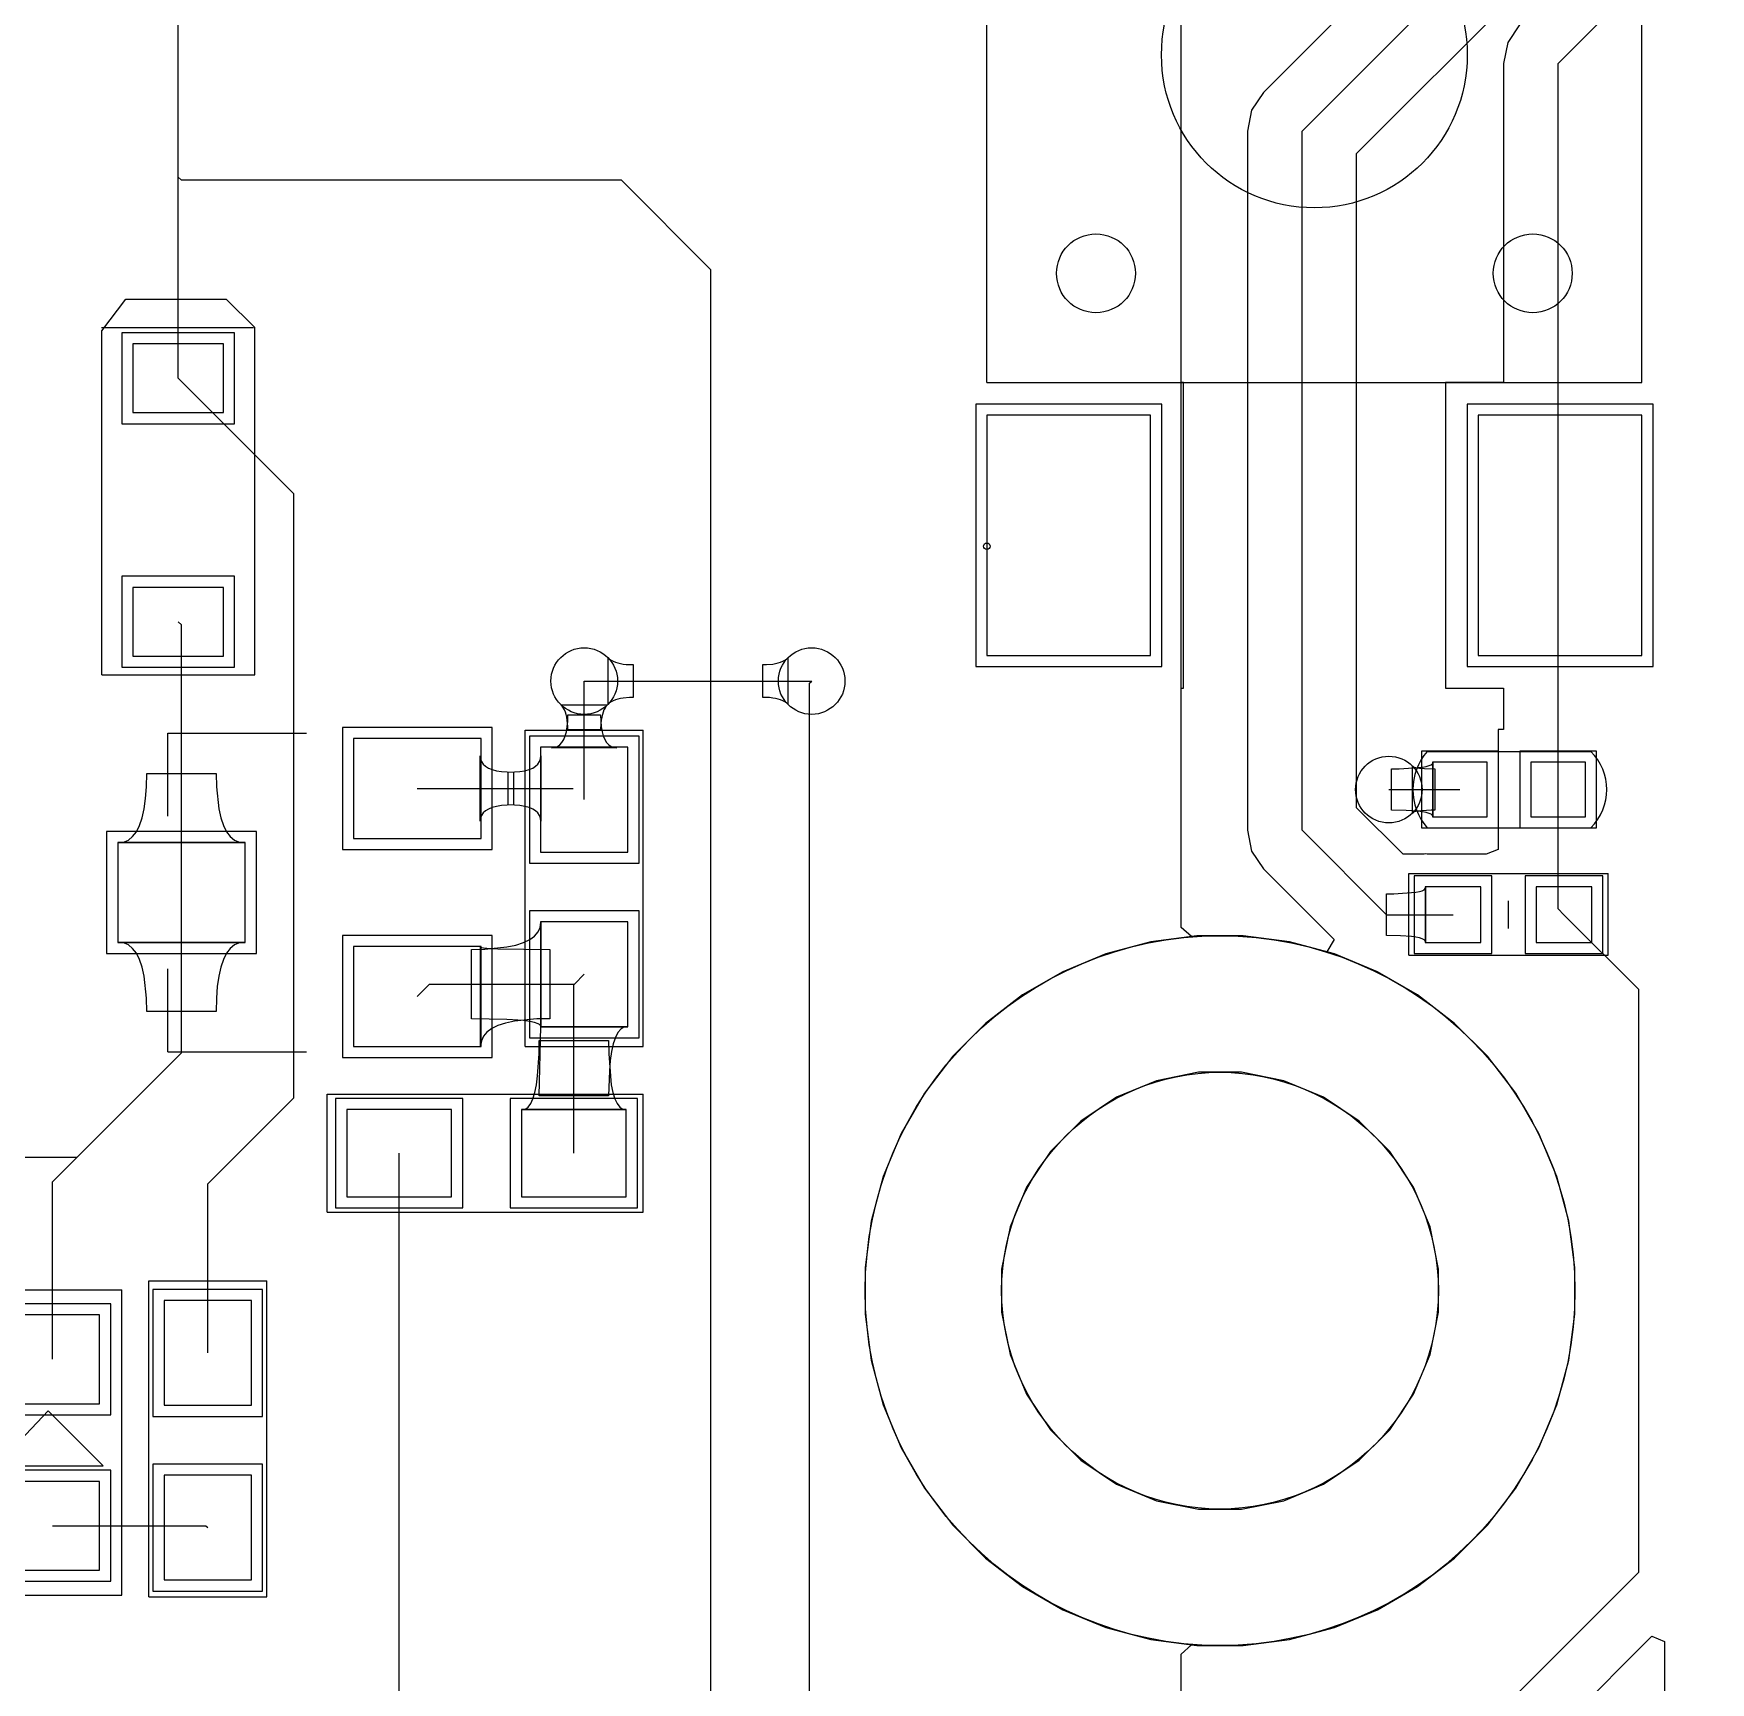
# Model space of a CAD drawing. Header units: millimetres. Extents: x 36 to 139, y 37 to 145.
# Drawn here: x 93.04 to 108.4, y 108.76 to 123.86 of the extents above; entities that cross this region are included whole.
import ezdxf

# ---------------------------------------------------------------- set-up
doc = ezdxf.new("R2010")
doc.units = ezdxf.units.MM
for name, color, linetype in [('BottomLayer', 5, 'Continuous'), ('KeepOutLayer', 6, 'Continuous'), ('Mechanical6', 56, 'Continuous'), ('MultiLayer', 9, 'Continuous'), ('TopLayer', 1, 'Continuous'), ('TopOverlay', 2, 'Continuous'), ('TopPaste', 8, 'Continuous'), ('TopSolder', 216, 'Continuous')]:
    doc.layers.add(name, color=color, linetype=linetype)

# ---------------------------------------------------------------- blocks, each defined once
blk = doc.blocks.new('C0402_6')
at = {"layer": 'TopLayer'}
for p, q in [((-0.695, 0.253), (-0.695, -0.247)), ((-0.195, 0.253), (-0.695, 0.253)), ((-0.195, -0.247), (-0.195, 0.253)), ((0.205, 0.253), (0.205, -0.247)), ((0.705, 0.253), (0.205, 0.253)), ((0.705, -0.247), (0.705, 0.253)), ((-0.695, -0.247), (-0.195, -0.247)), ((0.205, -0.247), (0.705, -0.247))]:
    blk.add_line(p, q, dxfattribs=at)
at = {"layer": 'TopOverlay'}
for p, q in [((-0.745, 0.353), (0.755, 0.353)), ((-0.745, -0.347), (0.755, -0.347))]:
    blk.add_line(p, q, dxfattribs=at)
for centre, radius, start, end in [((-0.342, 0.003), 0.534, 139.1, 221), ((0.405, 0.003), 0.495, 315, 45)]:
    blk.add_arc(centre, radius, start, end, dxfattribs=at)
at = {"layer": 'TopPaste'}
for p, q in [((-0.695, 0.253), (-0.695, -0.247)), ((-0.195, 0.253), (-0.695, 0.253)), ((-0.195, -0.247), (-0.195, 0.253)), ((0.205, 0.253), (0.205, -0.247)), ((0.705, 0.253), (0.205, 0.253)), ((0.705, -0.247), (0.705, 0.253)), ((-0.695, -0.247), (-0.195, -0.247)), ((0.205, -0.247), (0.705, -0.247))]:
    blk.add_line(p, q, dxfattribs=at)
at = {"layer": 'TopSolder'}
for p, q in [((-0.797, 0.355), (-0.797, -0.348)), ((-0.093, 0.355), (-0.797, 0.355)), ((-0.093, -0.348), (-0.093, 0.355)), ((0.103, 0.355), (0.103, -0.348)), ((0.807, 0.355), (0.103, 0.355)), ((0.807, -0.348), (0.807, 0.355)), ((-0.797, -0.348), (-0.093, -0.348)), ((0.103, -0.348), (0.807, -0.348))]:
    blk.add_line(p, q, dxfattribs=at)
blk = doc.blocks.new('SOD323_13')
at = {"layer": 'TopLayer'}
for p, q in [((-0.812, 0.406), (-1.442, 0.406)), ((-1.442, 0.406), (-1.442, -0.424)), ((-0.812, -0.424), (-0.812, 0.406)), ((1.418, 0.406), (0.788, 0.406)), ((0.788, 0.406), (0.788, -0.424)), ((1.418, -0.424), (1.418, 0.406)), ((-1.442, -0.424), (-0.812, -0.424)), ((0.788, -0.424), (1.418, -0.424))]:
    blk.add_line(p, q, dxfattribs=at)
at = {"layer": 'TopOverlay'}
for p, q in [((-1.612, 0.691), (1.538, 0.691)), ((-1.612, 0.691), (-1.612, -0.709)), ((1.538, 0.691), (1.828, 0.471)), ((1.568, 0.693), (1.568, -0.699)), ((1.828, 0.471), (1.828, -0.449)), ((1.828, -0.449), (1.568, -0.709)), ((-1.612, -0.709), (1.568, -0.709))]:
    blk.add_line(p, q, dxfattribs=at)
at = {"layer": 'TopPaste'}
for p, q in [((-0.812, 0.406), (-1.442, 0.406)), ((-1.442, 0.406), (-1.442, -0.424)), ((-0.812, -0.424), (-0.812, 0.406)), ((1.418, 0.406), (0.788, 0.406)), ((0.788, 0.406), (0.788, -0.424)), ((1.418, -0.424), (1.418, 0.406)), ((-1.442, -0.424), (-0.812, -0.424)), ((0.788, -0.424), (1.418, -0.424))]:
    blk.add_line(p, q, dxfattribs=at)
at = {"layer": 'TopSolder'}
for p, q in [((-0.71, 0.508), (-1.544, 0.508)), ((-1.544, 0.508), (-1.544, -0.525)), ((-0.71, -0.525), (-0.71, 0.508)), ((1.52, 0.508), (0.686, 0.508)), ((0.686, 0.508), (0.686, -0.525)), ((1.52, -0.525), (1.52, 0.508)), ((-1.544, -0.525), (-0.71, -0.525)), ((0.686, -0.525), (1.52, -0.525))]:
    blk.add_line(p, q, dxfattribs=at)
blk = doc.blocks.new('R0603_35')
at = {"layer": 'TopLayer'}
for p, q in [((-1.28, 0.4), (-1.28, -0.4)), ((-0.32, 0.4), (-1.28, 0.4)), ((-0.32, -0.4), (-0.32, 0.4)), ((0.32, 0.4), (0.32, -0.4)), ((1.28, 0.4), (0.32, 0.4)), ((1.28, -0.4), (1.28, 0.4)), ((-1.28, -0.4), (-0.32, -0.4)), ((0.32, -0.4), (1.28, -0.4))]:
    blk.add_line(p, q, dxfattribs=at)
at = {"layer": 'TopOverlay'}
for p, q in [((1.46, 0.54), (-1.435, 0.54)), ((-1.435, 0.54), (-1.435, -0.54)), ((1.46, 0.54), (1.46, -0.54)), ((1.46, -0.54), (-1.435, -0.54))]:
    blk.add_line(p, q, dxfattribs=at)
at = {"layer": 'TopPaste'}
for p, q in [((-1.28, 0.4), (-1.28, -0.4)), ((-0.32, 0.4), (-1.28, 0.4)), ((-0.32, -0.4), (-0.32, 0.4)), ((0.32, 0.4), (0.32, -0.4)), ((1.28, 0.4), (0.32, 0.4)), ((1.28, -0.4), (1.28, 0.4)), ((-1.28, -0.4), (-0.32, -0.4)), ((0.32, -0.4), (1.28, -0.4))]:
    blk.add_line(p, q, dxfattribs=at)
at = {"layer": 'TopSolder'}
for p, q in [((-1.382, 0.502), (-1.382, -0.502)), ((-0.218, 0.502), (-1.382, 0.502)), ((-0.218, -0.502), (-0.218, 0.502)), ((0.218, 0.502), (0.218, -0.502)), ((1.382, 0.502), (0.218, 0.502)), ((1.382, -0.502), (1.382, 0.502)), ((-1.382, -0.502), (-0.218, -0.502)), ((0.218, -0.502), (1.382, -0.502))]:
    blk.add_line(p, q, dxfattribs=at)
blk = doc.blocks.new('SW_SMD_4P_L6_0_W6_0_P4_50_LS9_0_39')
at = {"layer": 'Mechanical6'}
blk.add_circle((-4.5, 3), 0.03, dxfattribs=at)
at = {"layer": 'TopLayer'}
for p, q in [((-5.5, 3), (-5.5, 1.5)), ((-3.3, 3), (-5.5, 3)), ((-3.3, 1.5), (-3.3, 3)), ((3.3, 3), (3.3, 1.5)), ((5.5, 3), (3.3, 3)), ((5.5, 1.5), (5.5, 3)), ((-5.5, 1.5), (-3.3, 1.5)), ((3.3, 1.5), (5.5, 1.5)), ((-5.5, -1.5), (-5.5, -3)), ((-3.3, -1.5), (-5.5, -1.5)), ((-3.3, -3), (-3.3, -1.5)), ((3.3, -1.5), (3.3, -3)), ((5.5, -1.5), (3.3, -1.5)), ((5.5, -3), (5.5, -1.5)), ((-5.5, -3), (-3.3, -3)), ((3.3, -3), (5.5, -3))]:
    blk.add_line(p, q, dxfattribs=at)
at = {"layer": 'TopOverlay'}
for p, q in [((-3, 3), (-3, -3)), ((-3, 3), (3, 3)), ((3, 3), (3, -3)), ((-3, -3), (3, -3))]:
    blk.add_line(p, q, dxfattribs=at)
for centre, radius in [((-2, 2), 0.361), ((2, 2), 0.361), ((0, 0), 1.4), ((-2, -2), 0.361), ((2, -2), 0.361)]:
    blk.add_circle(centre, radius, dxfattribs=at)
at = {"layer": 'TopPaste'}
for p, q in [((-5.5, 3), (-5.5, 1.5)), ((-3.3, 3), (-5.5, 3)), ((-3.3, 1.5), (-3.3, 3)), ((3.3, 3), (3.3, 1.5)), ((5.5, 3), (3.3, 3)), ((5.5, 1.5), (5.5, 3)), ((-5.5, 1.5), (-3.3, 1.5)), ((3.3, 1.5), (5.5, 1.5)), ((-5.5, -1.5), (-5.5, -3)), ((-3.3, -1.5), (-5.5, -1.5)), ((-3.3, -3), (-3.3, -1.5)), ((3.3, -1.5), (3.3, -3)), ((5.5, -1.5), (3.3, -1.5)), ((5.5, -3), (5.5, -1.5)), ((-5.5, -3), (-3.3, -3)), ((3.3, -3), (5.5, -3))]:
    blk.add_line(p, q, dxfattribs=at)
at = {"layer": 'TopSolder'}
for p, q in [((-5.601, 3.102), (-5.601, 1.398)), ((-3.198, 3.102), (-5.601, 3.102)), ((-3.198, 1.398), (-3.198, 3.102)), ((3.198, 3.102), (3.198, 1.398)), ((5.601, 3.102), (3.198, 3.102)), ((5.601, 1.398), (5.601, 3.102)), ((-5.601, 1.398), (-3.198, 1.398)), ((3.198, 1.398), (5.601, 1.398)), ((-5.601, -1.398), (-5.601, -3.102)), ((-3.198, -1.398), (-5.601, -1.398)), ((-3.198, -3.102), (-3.198, -1.398)), ((3.198, -1.398), (3.198, -3.102)), ((5.601, -1.398), (3.198, -1.398)), ((5.601, -3.102), (5.601, -1.398)), ((-5.601, -3.102), (-3.198, -3.102)), ((3.198, -3.102), (5.601, -3.102))]:
    blk.add_line(p, q, dxfattribs=at)
blk = doc.blocks.new('0402__47')
at = {"layer": 'TopLayer'}
for p, q in [((-0.762, 0.254), (-0.762, -0.254)), ((-0.254, 0.254), (-0.762, 0.254)), ((-0.254, -0.254), (-0.254, 0.254)), ((0.254, 0.254), (0.254, -0.254)), ((0.762, 0.254), (0.254, 0.254)), ((0.762, -0.254), (0.762, 0.254)), ((-0.762, -0.254), (-0.254, -0.254)), ((0.254, -0.254), (0.762, -0.254))]:
    blk.add_line(p, q, dxfattribs=at)
at = {"layer": 'TopOverlay'}
for p, q in [((-0.914, 0.372), (-0.914, -0.376)), ((0.914, 0.372), (-0.914, 0.372)), ((0.914, 0.372), (0.914, -0.376)), ((0, 0.127), (0, -0.127)), ((0.914, -0.376), (-0.914, -0.376))]:
    blk.add_line(p, q, dxfattribs=at)
at = {"layer": 'TopPaste'}
for p, q in [((-0.762, 0.254), (-0.762, -0.254)), ((-0.254, 0.254), (-0.762, 0.254)), ((-0.254, -0.254), (-0.254, 0.254)), ((0.254, 0.254), (0.254, -0.254)), ((0.762, 0.254), (0.254, 0.254)), ((0.762, -0.254), (0.762, 0.254)), ((-0.762, -0.254), (-0.254, -0.254)), ((0.254, -0.254), (0.762, -0.254))]:
    blk.add_line(p, q, dxfattribs=at)
at = {"layer": 'TopSolder'}
for p, q in [((-0.864, 0.356), (-0.864, -0.356)), ((-0.152, 0.356), (-0.864, 0.356)), ((-0.152, -0.356), (-0.152, 0.356)), ((0.152, 0.356), (0.152, -0.356)), ((0.864, 0.356), (0.152, 0.356)), ((0.864, -0.356), (0.864, 0.356)), ((-0.864, -0.356), (-0.152, -0.356)), ((0.152, -0.356), (0.864, -0.356))]:
    blk.add_line(p, q, dxfattribs=at)
blk = doc.blocks.new('R0603_54')
at = {"layer": 'TopLayer'}
for p, q in [((-1.28, 0.4), (-1.28, -0.4)), ((-0.32, 0.4), (-1.28, 0.4)), ((-0.32, -0.4), (-0.32, 0.4)), ((0.32, 0.4), (0.32, -0.4)), ((1.28, 0.4), (0.32, 0.4)), ((1.28, -0.4), (1.28, 0.4)), ((-1.28, -0.4), (-0.32, -0.4)), ((0.32, -0.4), (1.28, -0.4))]:
    blk.add_line(p, q, dxfattribs=at)
at = {"layer": 'TopOverlay'}
for p, q in [((1.46, 0.54), (-1.435, 0.54)), ((-1.435, -0.54), (-1.435, 0.54)), ((1.46, -0.54), (1.46, 0.54)), ((1.46, -0.54), (-1.435, -0.54))]:
    blk.add_line(p, q, dxfattribs=at)
at = {"layer": 'TopPaste'}
for p, q in [((-1.28, 0.4), (-1.28, -0.4)), ((-0.32, 0.4), (-1.28, 0.4)), ((-0.32, -0.4), (-0.32, 0.4)), ((0.32, 0.4), (0.32, -0.4)), ((1.28, 0.4), (0.32, 0.4)), ((1.28, -0.4), (1.28, 0.4)), ((-1.28, -0.4), (-0.32, -0.4)), ((0.32, -0.4), (1.28, -0.4))]:
    blk.add_line(p, q, dxfattribs=at)
at = {"layer": 'TopSolder'}
for p, q in [((-1.382, 0.502), (-1.382, -0.502)), ((-0.218, 0.502), (-1.382, 0.502)), ((-0.218, -0.502), (-0.218, 0.502)), ((0.218, 0.502), (0.218, -0.502)), ((1.382, 0.502), (0.218, 0.502)), ((1.382, -0.502), (1.382, 0.502)), ((-1.382, -0.502), (-0.218, -0.502)), ((0.218, -0.502), (1.382, -0.502))]:
    blk.add_line(p, q, dxfattribs=at)
blk = doc.blocks.new('SOT_23_62')
at = {"layer": 'TopLayer'}
for p, q in [((0.457, 1.664), (-0.457, 1.664)), ((-0.457, 1.664), (-0.457, 0.495)), ((0.457, 0.495), (0.457, 1.664)), ((-0.457, 0.495), (0.457, 0.495)), ((-0.495, -0.495), (-1.41, -0.495)), ((-1.41, -0.495), (-1.41, -1.664)), ((-0.495, -1.664), (-0.495, -0.495)), ((1.41, -0.495), (0.495, -0.495)), ((0.495, -0.495), (0.495, -1.664)), ((1.41, -1.664), (1.41, -0.495)), ((-1.41, -1.664), (-0.495, -1.664)), ((0.495, -1.664), (1.41, -1.664))]:
    blk.add_line(p, q, dxfattribs=at)
at = {"layer": 'TopOverlay'}
for p, q in [((-1.46, 1.206), (-0.699, 1.206)), ((-1.46, 1.206), (-1.46, -0.064)), ((0.699, 1.206), (1.46, 1.206)), ((1.46, 1.206), (1.46, -0.064))]:
    blk.add_line(p, q, dxfattribs=at)
at = {"layer": 'TopPaste'}
for p, q in [((0.457, 1.664), (-0.457, 1.664)), ((-0.457, 1.664), (-0.457, 0.495)), ((0.457, 0.495), (0.457, 1.664)), ((-0.457, 0.495), (0.457, 0.495)), ((-0.495, -0.495), (-1.41, -0.495)), ((-1.41, -0.495), (-1.41, -1.664)), ((-0.495, -1.664), (-0.495, -0.495)), ((1.41, -0.495), (0.495, -0.495)), ((0.495, -0.495), (0.495, -1.664)), ((1.41, -1.664), (1.41, -0.495)), ((-1.41, -1.664), (-0.495, -1.664)), ((0.495, -1.664), (1.41, -1.664))]:
    blk.add_line(p, q, dxfattribs=at)
at = {"layer": 'TopSolder'}
for p, q in [((0.559, 1.765), (-0.559, 1.765)), ((-0.559, 1.765), (-0.559, 0.394)), ((0.559, 0.394), (0.559, 1.765)), ((-0.559, 0.394), (0.559, 0.394)), ((-0.394, -0.394), (-1.511, -0.394)), ((-1.511, -0.394), (-1.511, -1.765)), ((-0.394, -1.765), (-0.394, -0.394)), ((1.511, -0.394), (0.394, -0.394)), ((0.394, -0.394), (0.394, -1.765)), ((1.511, -1.765), (1.511, -0.394)), ((-1.511, -1.765), (-0.394, -1.765)), ((0.394, -1.765), (1.511, -1.765))]:
    blk.add_line(p, q, dxfattribs=at)
blk = doc.blocks.new('LED0603_68')
at = {"layer": 'TopLayer'}
for p, q in [((-0.3556, 0.4318), (-1.1684, 0.4318)), ((-1.1684, 0.4318), (-1.1684, -0.4318)), ((-0.3556, -0.4318), (-0.3556, 0.4318)), ((1.1684, 0.4318), (0.3556, 0.4318)), ((0.3556, 0.4318), (0.3556, -0.4318)), ((1.1684, -0.4318), (1.1684, 0.4318)), ((-1.1684, -0.4318), (-0.3556, -0.4318)), ((0.3556, -0.4318), (1.1684, -0.4318))]:
    blk.add_line(p, q, dxfattribs=at)
at = {"layer": 'TopOverlay'}
for p, q in [((-1.397, 0.6604), (1.397, 0.6604)), ((-1.397, 0.6604), (-1.397, -0.635)), ((1.397, 0.6604), (1.397, -0.635)), ((-0.21209, 0.51308), (-0.21209, -0.46482)), ((-0.209804, 0.513334), (0.291465, 0.038735)), ((0.291465, 0.038735), (-0.21209, -0.46482)), ((-1.397, -0.635), (1.397, -0.635))]:
    blk.add_line(p, q, dxfattribs=at)
at = {"layer": 'TopPaste'}
for p, q in [((-0.3556, 0.4318), (-1.1684, 0.4318)), ((-1.1684, 0.4318), (-1.1684, -0.4318)), ((-0.3556, -0.4318), (-0.3556, 0.4318)), ((1.1684, 0.4318), (0.3556, 0.4318)), ((0.3556, 0.4318), (0.3556, -0.4318)), ((1.1684, -0.4318), (1.1684, 0.4318)), ((-1.1684, -0.4318), (-0.3556, -0.4318)), ((0.3556, -0.4318), (1.1684, -0.4318))]:
    blk.add_line(p, q, dxfattribs=at)
at = {"layer": 'TopSolder'}
for p, q in [((-0.254, 0.5334), (-1.27, 0.5334)), ((-1.27, 0.5334), (-1.27, -0.5334)), ((-0.254, -0.5334), (-0.254, 0.5334)), ((1.27, 0.5334), (0.254, 0.5334)), ((0.254, 0.5334), (0.254, -0.5334)), ((1.27, -0.5334), (1.27, 0.5334)), ((-1.27, -0.5334), (-0.254, -0.5334)), ((0.254, -0.5334), (1.27, -0.5334))]:
    blk.add_line(p, q, dxfattribs=at)
blk = doc.blocks.new('R0603_73')
at = {"layer": 'TopLayer'}
for p, q in [((-1.28, 0.4), (-1.28, -0.4)), ((-0.32, 0.4), (-1.28, 0.4)), ((-0.32, -0.4), (-0.32, 0.4)), ((0.32, 0.4), (0.32, -0.4)), ((1.28, 0.4), (0.32, 0.4)), ((1.28, -0.4), (1.28, 0.4)), ((-1.28, -0.4), (-0.32, -0.4)), ((0.32, -0.4), (1.28, -0.4))]:
    blk.add_line(p, q, dxfattribs=at)
at = {"layer": 'TopOverlay'}
for p, q in [((-1.435, 0.54), (1.46, 0.54)), ((-1.435, 0.54), (-1.435, -0.54)), ((1.46, 0.54), (1.46, -0.54)), ((-1.435, -0.54), (1.46, -0.54))]:
    blk.add_line(p, q, dxfattribs=at)
at = {"layer": 'TopPaste'}
for p, q in [((-1.28, 0.4), (-1.28, -0.4)), ((-0.32, 0.4), (-1.28, 0.4)), ((-0.32, -0.4), (-0.32, 0.4)), ((0.32, 0.4), (0.32, -0.4)), ((1.28, 0.4), (0.32, 0.4)), ((1.28, -0.4), (1.28, 0.4)), ((-1.28, -0.4), (-0.32, -0.4)), ((0.32, -0.4), (1.28, -0.4))]:
    blk.add_line(p, q, dxfattribs=at)
at = {"layer": 'TopSolder'}
for p, q in [((-1.382, 0.502), (-1.382, -0.502)), ((-0.218, 0.502), (-1.382, 0.502)), ((-0.218, -0.502), (-0.218, 0.502)), ((0.218, 0.502), (0.218, -0.502)), ((1.382, 0.502), (0.218, 0.502)), ((1.382, -0.502), (1.382, 0.502)), ((-1.382, -0.502), (-0.218, -0.502)), ((0.218, -0.502), (1.382, -0.502))]:
    blk.add_line(p, q, dxfattribs=at)

msp = doc.modelspace()

# ---------------------------------------------------------------- linework, layer by layer
at = {"layer": 'BottomLayer'}
for p, q in [((103.556, 115.671), (103.556, 129.486)), ((98.306, 117.714), (98.306, 118.14)), ((98.306, 118.14), (98.319, 118.128)), ((98.319, 118.128), (98.335, 118.118)), ((98.335, 118.118), (98.353, 118.108)), ((98.353, 118.108), (98.373, 118.1)), ((99.887, 118.1), (99.907, 118.108)), ((99.907, 118.108), (99.924, 118.118)), ((99.924, 118.118), (99.94, 118.128)), ((99.94, 118.128), (99.953, 118.14)), ((99.953, 118.14), (99.953, 117.714)), ((98.373, 118.1), (98.395, 118.093)), ((98.395, 118.093), (98.419, 118.087)), ((98.419, 118.087), (98.445, 118.083)), ((98.445, 118.083), (98.473, 118.08)), ((98.473, 118.08), (98.537, 118.077)), ((98.537, 118.077), (98.537, 117.777)), ((99.723, 118.077), (99.756, 118.078)), ((99.723, 117.777), (99.723, 118.077)), ((99.756, 118.078), (99.814, 118.083)), ((99.814, 118.083), (99.841, 118.087)), ((99.841, 118.087), (99.865, 118.093)), ((99.865, 118.093), (99.887, 118.1)), ((98.088, 117.927), (100.171, 117.927)), ((98.319, 117.726), (98.306, 117.714)), ((98.335, 117.737), (98.319, 117.726)), ((98.353, 117.746), (98.335, 117.737)), ((98.373, 117.754), (98.353, 117.746)), ((98.395, 117.761), (98.373, 117.754)), ((98.419, 117.767), (98.395, 117.761)), ((98.445, 117.771), (98.419, 117.767)), ((98.504, 117.776), (98.445, 117.771)), ((98.537, 117.777), (98.504, 117.776)), ((99.786, 117.775), (99.723, 117.777)), ((99.814, 117.771), (99.786, 117.775)), ((99.841, 117.767), (99.814, 117.771)), ((99.865, 117.761), (99.841, 117.767)), ((99.887, 117.754), (99.865, 117.761)), ((99.907, 117.746), (99.887, 117.754)), ((99.924, 117.737), (99.907, 117.746)), ((99.94, 117.726), (99.924, 117.737)), ((99.953, 117.714), (99.94, 117.726)), ((103.651, 115.587), (103.556, 115.671)), ((103.276, 115.538), (102.864, 115.428)), ((103.698, 115.594), (103.276, 115.538)), ((103.698, 115.594), (103.651, 115.587)), ((103.911, 115.594), (103.698, 115.594)), ((104.124, 115.594), (103.698, 115.594)), ((104.124, 115.594), (103.911, 115.594)), ((104.547, 115.538), (104.124, 115.594)), ((104.547, 115.538), (104.124, 115.594)), ((104.958, 115.428), (104.547, 115.538)), ((104.958, 115.428), (104.547, 115.538)), ((102.864, 115.428), (102.471, 115.265)), ((105.352, 115.265), (104.958, 115.428)), ((105.352, 115.265), (104.958, 115.428)), ((102.471, 115.265), (102.102, 115.052)), ((105.721, 115.052), (105.352, 115.265)), ((105.721, 115.052), (105.352, 115.265)), ((102.102, 115.052), (101.764, 114.792)), ((106.059, 114.792), (105.721, 115.052)), ((106.059, 114.792), (105.721, 115.052)), ((101.764, 114.792), (101.463, 114.491)), ((106.36, 114.491), (106.059, 114.792)), ((106.36, 114.491), (106.059, 114.792)), ((101.463, 114.491), (101.203, 114.153)), ((106.619, 114.153), (106.36, 114.491)), ((106.619, 114.153), (106.36, 114.491)), ((101.203, 114.153), (100.99, 113.784)), ((106.832, 113.784), (106.619, 114.153)), ((106.832, 113.784), (106.619, 114.153)), ((100.99, 113.784), (100.827, 113.39)), ((106.996, 113.39), (106.832, 113.784)), ((106.996, 113.39), (106.832, 113.784)), ((100.827, 113.39), (100.717, 112.979)), ((107.106, 112.979), (106.996, 113.39)), ((107.106, 112.979), (106.996, 113.39)), ((100.717, 112.979), (100.661, 112.557)), ((107.161, 112.557), (107.106, 112.979)), ((107.161, 112.557), (107.106, 112.979)), ((100.661, 112.557), (100.661, 112.344)), ((107.161, 112.344), (107.161, 112.557)), ((107.161, 112.13), (107.161, 112.557)), ((100.661, 112.344), (100.661, 112.344)), ((100.661, 112.344), (100.661, 112.13)), ((107.161, 112.13), (107.161, 112.344)), ((100.661, 112.13), (100.717, 111.708)), ((107.106, 111.708), (107.161, 112.13)), ((107.106, 111.708), (107.161, 112.13)), ((100.717, 111.708), (100.827, 111.297)), ((106.996, 111.297), (107.106, 111.708)), ((106.996, 111.297), (107.106, 111.708)), ((100.827, 111.297), (100.99, 110.903)), ((106.832, 110.903), (106.996, 111.297)), ((106.832, 110.903), (106.996, 111.297)), ((100.99, 110.903), (101.203, 110.534)), ((106.619, 110.534), (106.832, 110.903)), ((106.619, 110.534), (106.832, 110.903)), ((101.203, 110.534), (101.463, 110.196)), ((106.36, 110.196), (106.619, 110.534)), ((106.36, 110.196), (106.619, 110.534)), ((101.463, 110.196), (101.764, 109.895)), ((106.059, 109.895), (106.36, 110.196)), ((106.059, 109.895), (106.36, 110.196)), ((101.764, 109.895), (102.102, 109.635)), ((105.721, 109.635), (106.059, 109.895)), ((105.721, 109.635), (106.059, 109.895)), ((102.102, 109.635), (102.471, 109.422)), ((105.352, 109.422), (105.721, 109.635)), ((105.352, 109.422), (105.721, 109.635)), ((102.471, 109.422), (102.864, 109.259)), ((104.958, 109.259), (105.352, 109.422)), ((104.958, 109.259), (105.352, 109.422)), ((102.864, 109.259), (103.276, 109.149)), ((104.547, 109.149), (104.958, 109.259)), ((104.547, 109.149), (104.958, 109.259)), ((103.276, 109.149), (103.698, 109.094)), ((103.556, 109.016), (103.651, 109.1)), ((103.651, 109.1), (103.698, 109.094)), ((103.698, 109.094), (103.911, 109.094)), ((103.698, 109.094), (104.124, 109.094)), ((103.911, 109.094), (104.124, 109.094)), ((104.124, 109.094), (104.547, 109.149)), ((104.124, 109.094), (104.547, 109.149)), ((103.556, 72.805), (103.556, 109.016))]:
    msp.add_line(p, q, dxfattribs=at)
for centre in [(98.088, 117.927), (100.171, 117.927), (105.457, 116.933)]:
    msp.add_circle(centre, 0.305, dxfattribs=at)
at = {"layer": 'KeepOutLayer'}
msp.add_circle((103.911, 112.344), 2, dxfattribs=at)
at = {"layer": 'MultiLayer'}
for p, q in [((103.328, 114.267), (102.964, 114.116)), ((103.714, 114.344), (103.328, 114.267)), ((103.911, 114.344), (103.714, 114.344)), ((104.108, 114.344), (103.911, 114.344)), ((104.495, 114.267), (104.108, 114.344)), ((104.859, 114.116), (104.495, 114.267)), ((102.964, 114.116), (102.636, 113.897)), ((105.186, 113.897), (104.859, 114.116)), ((102.636, 113.897), (102.358, 113.618)), ((105.465, 113.618), (105.186, 113.897)), ((102.358, 113.618), (102.139, 113.291)), ((105.684, 113.291), (105.465, 113.618)), ((102.139, 113.291), (101.988, 112.927)), ((105.835, 112.927), (105.684, 113.291)), ((101.988, 112.927), (101.911, 112.54)), ((105.911, 112.54), (105.835, 112.927)), ((101.911, 112.54), (101.911, 112.344)), ((105.911, 112.344), (105.911, 112.54)), ((101.911, 112.344), (101.911, 112.344)), ((101.911, 112.344), (101.911, 112.147)), ((105.911, 112.147), (105.911, 112.344)), ((101.911, 112.147), (101.988, 111.76)), ((105.835, 111.76), (105.911, 112.147)), ((101.988, 111.76), (102.139, 111.396)), ((105.684, 111.396), (105.835, 111.76)), ((102.139, 111.396), (102.358, 111.069)), ((105.465, 111.069), (105.684, 111.396)), ((102.358, 111.069), (102.636, 110.79)), ((105.186, 110.79), (105.465, 111.069)), ((102.636, 110.79), (102.964, 110.571)), ((104.859, 110.571), (105.186, 110.79)), ((102.964, 110.571), (103.328, 110.42)), ((104.495, 110.42), (104.859, 110.571)), ((103.328, 110.42), (103.714, 110.344)), ((103.714, 110.344), (103.911, 110.344)), ((103.911, 110.344), (104.108, 110.344)), ((104.108, 110.344), (104.495, 110.42))]:
    msp.add_line(p, q, dxfattribs=at)
for centre in [(98.088, 117.927), (100.171, 117.927), (105.457, 116.933)]:
    msp.add_circle(centre, 0.305, dxfattribs=at)
at = {"layer": 'TopLayer'}
for p, q in [((103.556, 120.661), (103.556, 129.486)), ((104.662, 122.964), (109.232, 127.534)), ((105.162, 122.757), (109.273, 126.867)), ((107.534, 126.544), (104.309, 123.318)), ((107.008, 123.583), (109.462, 126.037)), ((94.37, 122.543), (94.37, 123.983)), ((106.654, 123.936), (106.546, 123.774)), ((106.546, 123.774), (106.508, 123.583)), ((106.508, 123.583), (106.508, 120.661)), ((107.008, 116.933), (107.008, 123.583)), ((104.309, 123.318), (104.2, 123.155)), ((104.2, 123.155), (104.162, 122.964)), ((104.162, 122.964), (104.162, 116.56)), ((104.662, 116.56), (104.662, 122.964)), ((105.162, 116.767), (105.162, 122.757)), ((94.37, 122.543), (94.395, 122.518)), ((94.37, 120.7), (94.37, 122.543)), ((94.395, 122.518), (96.063, 122.518)), ((96.063, 122.518), (96.063, 122.518)), ((96.063, 122.518), (98.425, 122.518)), ((98.425, 122.518), (99.249, 121.694)), ((99.249, 103.355), (99.249, 121.694)), ((94.37, 120.7), (95.428, 119.642)), ((103.575, 120.661), (103.556, 120.661)), ((103.575, 117.861), (103.575, 120.661)), ((106.508, 120.661), (105.975, 120.661)), ((105.975, 120.661), (105.975, 117.861)), ((95.428, 114.111), (95.428, 119.642)), ((94.37, 118.47), (94.399, 118.441)), ((94.399, 115.99), (94.399, 118.441)), ((98.088, 116.841), (98.088, 117.927)), ((100.152, 117.908), (100.171, 117.927)), ((100.152, 103.57), (100.152, 117.908)), ((103.556, 115.671), (103.556, 117.861)), ((103.556, 117.861), (103.575, 117.861)), ((105.975, 117.861), (106.508, 117.861)), ((106.508, 117.861), (106.508, 117.483)), ((97.887, 117.696), (97.875, 117.709)), ((97.875, 117.709), (98.302, 117.709)), ((97.898, 117.68), (97.887, 117.696)), ((97.907, 117.663), (97.898, 117.68)), ((97.915, 117.643), (97.907, 117.663)), ((98.269, 117.663), (98.261, 117.643)), ((98.279, 117.68), (98.269, 117.663)), ((98.29, 117.696), (98.279, 117.68)), ((98.302, 117.709), (98.29, 117.696)), ((97.922, 117.621), (97.915, 117.643)), ((97.928, 117.597), (97.922, 117.621)), ((97.925, 117.463), (97.932, 117.509)), ((97.933, 117.57), (97.928, 117.597)), ((97.932, 117.509), (97.937, 117.56)), ((97.938, 117.512), (97.933, 117.57)), ((97.937, 117.56), (97.938, 117.618)), ((97.938, 117.618), (98.238, 117.618)), ((97.938, 117.479), (97.938, 117.512)), ((98.238, 117.618), (98.24, 117.56)), ((98.241, 117.542), (98.238, 117.479)), ((98.24, 117.56), (98.244, 117.509)), ((98.244, 117.57), (98.241, 117.542)), ((98.248, 117.597), (98.244, 117.57)), ((98.244, 117.509), (98.252, 117.463)), ((98.254, 117.621), (98.248, 117.597)), ((98.261, 117.643), (98.254, 117.621)), ((97.842, 117.327), (97.865, 117.342)), ((97.865, 117.342), (97.884, 117.363)), ((97.884, 117.363), (97.901, 117.391)), ((97.901, 117.391), (97.914, 117.424)), ((97.914, 117.424), (97.925, 117.463)), ((98.238, 117.479), (97.938, 117.479)), ((98.252, 117.463), (98.262, 117.424)), ((98.262, 117.424), (98.276, 117.391)), ((98.276, 117.391), (98.292, 117.363)), ((98.292, 117.363), (98.312, 117.342)), ((98.312, 117.342), (98.334, 117.327)), ((106.508, 117.483), (106.458, 117.483)), ((106.458, 117.483), (106.458, 116.383)), ((97.136, 116.643), (97.136, 117.243)), ((97.136, 117.243), (97.139, 117.214)), ((97.139, 117.214), (97.148, 117.189)), ((97.148, 117.189), (97.163, 117.166)), ((97.664, 117.166), (97.679, 117.189)), ((97.679, 117.189), (97.688, 117.214)), ((97.688, 117.214), (97.691, 117.243)), ((97.691, 117.243), (97.691, 116.643)), ((97.788, 117.315), (97.817, 117.318)), ((98.388, 117.315), (97.788, 117.315)), ((97.817, 117.318), (97.842, 117.327)), ((98.334, 117.327), (98.36, 117.318)), ((98.36, 117.318), (98.388, 117.315)), ((94.079, 116.959), (94.082, 117.079)), ((94.082, 117.079), (94.717, 117.079)), ((94.717, 117.079), (94.719, 116.959)), ((97.163, 117.166), (97.185, 117.147)), ((97.185, 117.147), (97.212, 117.13)), ((97.212, 117.13), (97.245, 117.117)), ((97.245, 117.117), (97.285, 117.106)), ((97.285, 117.106), (97.33, 117.099)), ((97.33, 117.099), (97.382, 117.094)), ((97.382, 117.094), (97.439, 117.093)), ((97.391, 117.093), (97.448, 117.094)), ((97.391, 116.793), (97.391, 117.093)), ((97.439, 117.093), (97.439, 116.793)), ((97.448, 117.094), (97.499, 117.099)), ((97.499, 117.099), (97.544, 117.106)), ((97.544, 117.106), (97.583, 117.117)), ((97.583, 117.117), (97.616, 117.13)), ((97.616, 117.13), (97.643, 117.147)), ((97.643, 117.147), (97.664, 117.166)), ((105.48, 116.743), (105.48, 117.124)), ((105.48, 117.124), (105.552, 117.124)), ((105.552, 117.124), (105.766, 117.138)), ((105.675, 116.72), (105.675, 117.147)), ((105.675, 117.147), (105.681, 117.142)), ((105.681, 117.142), (105.69, 117.138)), ((105.69, 117.138), (105.703, 117.135)), ((105.703, 117.135), (105.718, 117.132)), ((105.718, 117.132), (105.737, 117.13)), ((105.737, 117.13), (105.784, 117.126)), ((105.766, 117.138), (105.8, 117.144)), ((105.784, 117.126), (105.878, 117.124)), ((105.8, 117.144), (105.827, 117.152)), ((105.827, 117.152), (105.846, 117.16)), ((105.846, 117.16), (105.857, 117.17)), ((105.857, 117.17), (105.861, 117.18)), ((105.861, 117.18), (105.861, 116.686)), ((105.878, 117.124), (105.878, 116.743)), ((94.071, 116.851), (94.079, 116.959)), ((94.719, 116.959), (94.74, 116.756)), ((96.558, 116.943), (97.987, 116.943)), ((105.457, 116.933), (106.108, 116.933)), ((107.008, 115.84), (107.008, 116.933)), ((94.039, 116.673), (94.058, 116.756)), ((94.058, 116.756), (94.071, 116.851)), ((94.74, 116.756), (94.759, 116.673)), ((97.185, 116.739), (97.163, 116.719)), ((97.212, 116.755), (97.185, 116.739)), ((97.245, 116.769), (97.212, 116.755)), ((97.285, 116.779), (97.245, 116.769)), ((97.33, 116.787), (97.285, 116.779)), ((97.382, 116.791), (97.33, 116.787)), ((97.439, 116.793), (97.382, 116.791)), ((97.448, 116.791), (97.391, 116.793)), ((97.499, 116.787), (97.448, 116.791)), ((97.544, 116.779), (97.499, 116.787)), ((97.583, 116.769), (97.544, 116.779)), ((97.616, 116.755), (97.583, 116.769)), ((97.643, 116.739), (97.616, 116.755)), ((97.664, 116.719), (97.643, 116.739)), ((105.589, 116.341), (105.162, 116.767)), ((105.617, 116.741), (105.48, 116.743)), ((105.724, 116.734), (105.617, 116.741)), ((105.681, 116.724), (105.675, 116.72)), ((105.69, 116.728), (105.681, 116.724)), ((105.703, 116.732), (105.69, 116.728)), ((105.718, 116.735), (105.703, 116.732)), ((105.844, 116.743), (105.718, 116.735)), ((105.766, 116.729), (105.724, 116.734)), ((105.8, 116.723), (105.766, 116.729)), ((105.878, 116.743), (105.844, 116.743)), ((93.987, 116.546), (94.016, 116.603)), ((94.016, 116.603), (94.039, 116.673)), ((94.759, 116.673), (94.783, 116.603)), ((94.783, 116.603), (94.812, 116.546)), ((97.139, 116.671), (97.136, 116.643)), ((97.148, 116.697), (97.139, 116.671)), ((97.163, 116.719), (97.148, 116.697)), ((97.679, 116.697), (97.664, 116.719)), ((97.688, 116.671), (97.679, 116.697)), ((97.691, 116.643), (97.688, 116.671)), ((105.827, 116.715), (105.8, 116.723)), ((105.846, 116.707), (105.827, 116.715)), ((105.857, 116.697), (105.846, 116.707)), ((105.861, 116.686), (105.857, 116.697)), ((93.818, 116.444), (93.868, 116.451)), ((94.98, 116.444), (93.818, 116.444)), ((93.868, 116.451), (93.913, 116.47)), ((93.913, 116.47), (93.952, 116.502)), ((93.952, 116.502), (93.987, 116.546)), ((94.812, 116.546), (94.846, 116.502)), ((94.846, 116.502), (94.885, 116.47)), ((94.885, 116.47), (94.93, 116.451)), ((94.93, 116.451), (94.98, 116.444)), ((104.162, 116.56), (104.2, 116.369)), ((104.662, 116.56), (105.435, 115.787)), ((104.2, 116.369), (104.309, 116.207)), ((105.761, 116.341), (105.589, 116.341)), ((105.767, 116.343), (105.761, 116.341)), ((105.78, 116.341), (105.767, 116.343)), ((105.794, 116.344), (105.78, 116.341)), ((105.808, 116.341), (105.794, 116.344)), ((106.348, 116.341), (105.808, 116.341)), ((106.458, 116.383), (106.348, 116.341)), ((104.309, 116.207), (104.955, 115.56)), ((94.399, 114.521), (94.399, 115.99)), ((105.435, 115.977), (105.504, 115.978)), ((105.435, 115.596), (105.435, 115.977)), ((105.504, 115.978), (105.704, 115.993)), ((105.704, 115.993), (105.737, 115.999)), ((105.737, 115.999), (105.762, 116.007)), ((105.762, 116.007), (105.78, 116.016)), ((105.78, 116.016), (105.79, 116.026)), ((105.79, 116.026), (105.794, 116.038)), ((105.794, 116.038), (105.794, 115.536)), ((107.008, 115.84), (107.061, 115.787)), ((97.666, 115.629), (97.685, 115.671)), ((97.685, 115.671), (97.691, 115.718)), ((97.691, 115.718), (97.691, 114.764)), ((103.651, 115.587), (103.556, 115.671)), ((105.435, 115.787), (106.045, 115.787)), ((107.061, 115.787), (107.747, 115.101)), ((93.868, 115.53), (93.818, 115.536)), ((93.818, 115.536), (94.98, 115.536)), ((93.913, 115.511), (93.868, 115.53)), ((93.952, 115.479), (93.913, 115.511)), ((94.885, 115.511), (94.846, 115.479)), ((94.93, 115.53), (94.885, 115.511)), ((94.98, 115.536), (94.93, 115.53)), ((97.38, 115.492), (97.463, 115.509)), ((97.463, 115.509), (97.533, 115.532)), ((97.533, 115.532), (97.59, 115.559)), ((97.59, 115.559), (97.634, 115.591)), ((97.634, 115.591), (97.666, 115.629)), ((103.276, 115.538), (102.864, 115.428)), ((103.698, 115.594), (103.276, 115.538)), ((103.698, 115.594), (103.651, 115.587)), ((103.911, 115.594), (103.698, 115.594)), ((104.124, 115.594), (103.698, 115.594)), ((104.124, 115.594), (103.911, 115.594)), ((104.547, 115.538), (104.124, 115.594)), ((104.547, 115.538), (104.124, 115.594)), ((104.958, 115.428), (104.547, 115.538)), ((104.889, 115.446), (104.547, 115.538)), ((104.955, 115.56), (104.889, 115.446)), ((105.565, 115.594), (105.435, 115.596)), ((105.665, 115.587), (105.565, 115.594)), ((105.704, 115.581), (105.665, 115.587)), ((105.737, 115.575), (105.704, 115.581)), ((105.762, 115.567), (105.737, 115.575)), ((105.78, 115.558), (105.762, 115.567)), ((105.79, 115.548), (105.78, 115.558)), ((105.794, 115.536), (105.79, 115.548)), ((93.987, 115.434), (93.952, 115.479)), ((94.016, 115.377), (93.987, 115.434)), ((94.039, 115.307), (94.016, 115.377)), ((94.783, 115.377), (94.759, 115.307)), ((94.812, 115.434), (94.783, 115.377)), ((94.846, 115.479), (94.812, 115.434)), ((97.056, 115.469), (97.177, 115.472)), ((97.056, 114.834), (97.056, 115.469)), ((97.139, 114.584), (97.139, 115.492)), ((97.139, 115.492), (97.146, 115.488)), ((97.146, 115.488), (97.165, 115.484)), ((97.165, 115.484), (97.196, 115.48)), ((97.177, 115.472), (97.38, 115.492)), ((97.196, 115.48), (97.298, 115.475)), ((97.298, 115.475), (97.774, 115.469)), ((97.774, 115.469), (97.774, 114.834)), ((102.864, 115.428), (102.471, 115.265)), ((105.352, 115.265), (104.958, 115.428)), ((94.058, 115.225), (94.039, 115.307)), ((94.079, 115.022), (94.058, 115.225)), ((94.74, 115.225), (94.727, 115.13)), ((94.759, 115.307), (94.74, 115.225)), ((97.999, 115.152), (98.088, 115.241)), ((102.471, 115.265), (102.102, 115.052)), ((105.721, 115.052), (105.352, 115.265)), ((94.727, 115.13), (94.719, 115.022)), ((96.558, 115.038), (96.672, 115.152)), ((96.672, 115.152), (97.999, 115.152)), ((97.993, 115.146), (97.999, 115.152)), ((97.993, 113.603), (97.993, 115.146)), ((102.102, 115.052), (101.764, 114.792)), ((106.059, 114.792), (105.721, 115.052)), ((107.747, 109.767), (107.747, 115.101)), ((94.082, 114.901), (94.079, 115.022)), ((94.717, 114.901), (94.082, 114.901)), ((94.719, 115.022), (94.717, 114.901)), ((97.38, 114.828), (97.056, 114.834)), ((97.241, 114.744), (97.196, 114.712)), ((97.298, 114.772), (97.241, 114.744)), ((97.368, 114.794), (97.298, 114.772)), ((97.45, 114.812), (97.368, 114.794)), ((97.533, 114.817), (97.38, 114.828)), ((97.654, 114.832), (97.45, 114.812)), ((97.59, 114.809), (97.533, 114.817)), ((97.634, 114.8), (97.59, 114.809)), ((97.666, 114.789), (97.634, 114.8)), ((97.774, 114.834), (97.654, 114.832)), ((97.685, 114.777), (97.666, 114.789)), ((97.676, 114.129), (97.691, 114.764)), ((97.691, 114.764), (97.685, 114.777)), ((97.691, 114.764), (98.485, 114.764)), ((98.422, 114.739), (98.396, 114.707)), ((98.452, 114.758), (98.422, 114.739)), ((98.485, 114.764), (98.452, 114.758)), ((101.764, 114.792), (101.463, 114.491)), ((106.36, 114.491), (106.059, 114.792)), ((97.146, 114.631), (97.139, 114.584)), ((97.165, 114.674), (97.146, 114.631)), ((97.196, 114.712), (97.165, 114.674)), ((97.674, 114.514), (97.676, 114.635)), ((97.676, 114.635), (98.311, 114.635)), ((98.311, 114.635), (98.312, 114.514)), ((98.354, 114.605), (98.339, 114.535)), ((98.374, 114.662), (98.354, 114.605)), ((98.396, 114.707), (98.374, 114.662)), ((93.444, 113.566), (94.399, 114.521)), ((97.661, 114.311), (97.674, 114.514)), ((98.312, 114.514), (98.336, 114.228)), ((98.326, 114.453), (98.318, 114.358)), ((98.339, 114.535), (98.326, 114.453)), ((101.463, 114.491), (101.203, 114.153)), ((106.619, 114.153), (106.36, 114.491)), ((97.65, 114.228), (97.661, 114.311)), ((98.318, 114.358), (98.311, 114.129)), ((97.618, 114.101), (97.636, 114.158)), ((97.636, 114.158), (97.65, 114.228)), ((98.311, 114.129), (97.676, 114.129)), ((98.336, 114.228), (98.351, 114.158)), ((98.351, 114.158), (98.368, 114.101)), ((101.203, 114.153), (100.99, 113.784)), ((106.832, 113.784), (106.619, 114.153)), ((94.64, 113.323), (95.428, 114.111)), ((97.516, 114), (97.547, 114.006)), ((98.47, 114), (97.516, 114)), ((97.547, 114.006), (97.574, 114.025)), ((97.574, 114.025), (97.598, 114.057)), ((97.598, 114.057), (97.618, 114.101)), ((98.368, 114.101), (98.389, 114.057)), ((98.389, 114.057), (98.413, 114.025)), ((98.413, 114.025), (98.44, 114.006)), ((98.44, 114.006), (98.47, 114)), ((100.99, 113.784), (100.827, 113.39)), ((106.996, 113.39), (106.832, 113.784)), ((86.749, 113.566), (93.444, 113.566)), ((93.218, 113.34), (93.444, 113.566)), ((96.393, 106.188), (96.393, 113.603)), ((100.827, 113.39), (100.717, 112.979)), ((107.106, 112.979), (106.996, 113.39)), ((93.218, 111.715), (93.218, 113.34)), ((94.64, 111.774), (94.64, 113.323)), ((100.717, 112.979), (100.661, 112.557)), ((107.161, 112.557), (107.106, 112.979)), ((100.661, 112.557), (100.661, 112.344)), ((107.161, 112.344), (107.161, 112.557)), ((100.661, 112.344), (100.661, 112.344)), ((100.661, 112.344), (100.661, 112.13)), ((107.161, 112.13), (107.161, 112.344)), ((100.661, 112.13), (100.717, 111.708)), ((107.106, 111.708), (107.161, 112.13)), ((100.717, 111.708), (100.827, 111.297)), ((106.996, 111.297), (107.106, 111.708)), ((100.827, 111.297), (100.99, 110.903)), ((106.832, 110.903), (106.996, 111.297)), ((100.99, 110.903), (101.203, 110.534)), ((106.619, 110.534), (106.832, 110.903)), ((101.203, 110.534), (101.463, 110.196)), ((106.36, 110.196), (106.619, 110.534)), ((93.218, 110.191), (94.623, 110.191)), ((94.623, 110.191), (94.64, 110.174)), ((101.463, 110.196), (101.764, 109.895)), ((106.059, 109.895), (106.36, 110.196)), ((101.764, 109.895), (102.102, 109.635)), ((105.721, 109.635), (106.059, 109.895)), ((106.18, 108.2), (107.747, 109.767)), ((102.102, 109.635), (102.471, 109.422)), ((105.352, 109.422), (105.721, 109.635)), ((102.471, 109.422), (102.864, 109.259)), ((104.958, 109.259), (105.352, 109.422)), ((102.864, 109.259), (103.276, 109.149)), ((104.547, 109.149), (104.958, 109.259)), ((103.276, 109.149), (103.698, 109.094)), ((103.698, 109.094), (103.911, 109.094)), ((103.911, 109.094), (104.124, 109.094)), ((104.124, 109.094), (104.547, 109.149)), ((106.534, 107.847), (107.866, 109.179)), ((107.866, 109.179), (107.983, 109.13)), ((107.983, 109.13), (107.983, 104.541))]:
    msp.add_line(p, q, dxfattribs=at)
for centre in [(98.088, 117.927), (100.171, 117.927), (105.457, 116.933)]:
    msp.add_circle(centre, 0.305, dxfattribs=at)
at = {"layer": 'TopOverlay'}
msp.add_circle((103.911, 112.344), 3.25, dxfattribs=at)

# ---------------------------------------------------------------- block references
for name, p, rotation in [('SW_SMD_4P_L6_0_W6_0_P4_50_LS9_0_39', (104.775, 123.661), 90), ('SOD323_13', (94.361, 119.597), 90), ('SOT_23_62', (95.479, 115.99), 90), ('R0603_54', (98.088, 116.041), 270), ('0402__47', (106.553, 115.787), 180), ('R0603_35', (97.193, 113.603), 180), ('R0603_73', (94.64, 110.974), 90), ('LED0603_68', (93.218, 110.953), 90)]:
    msp.add_blockref(name, p, dxfattribs=dict(rotation=rotation))
msp.add_blockref('C0402_6', (106.553, 116.93))

doc.saveas('drawing.dxf')
